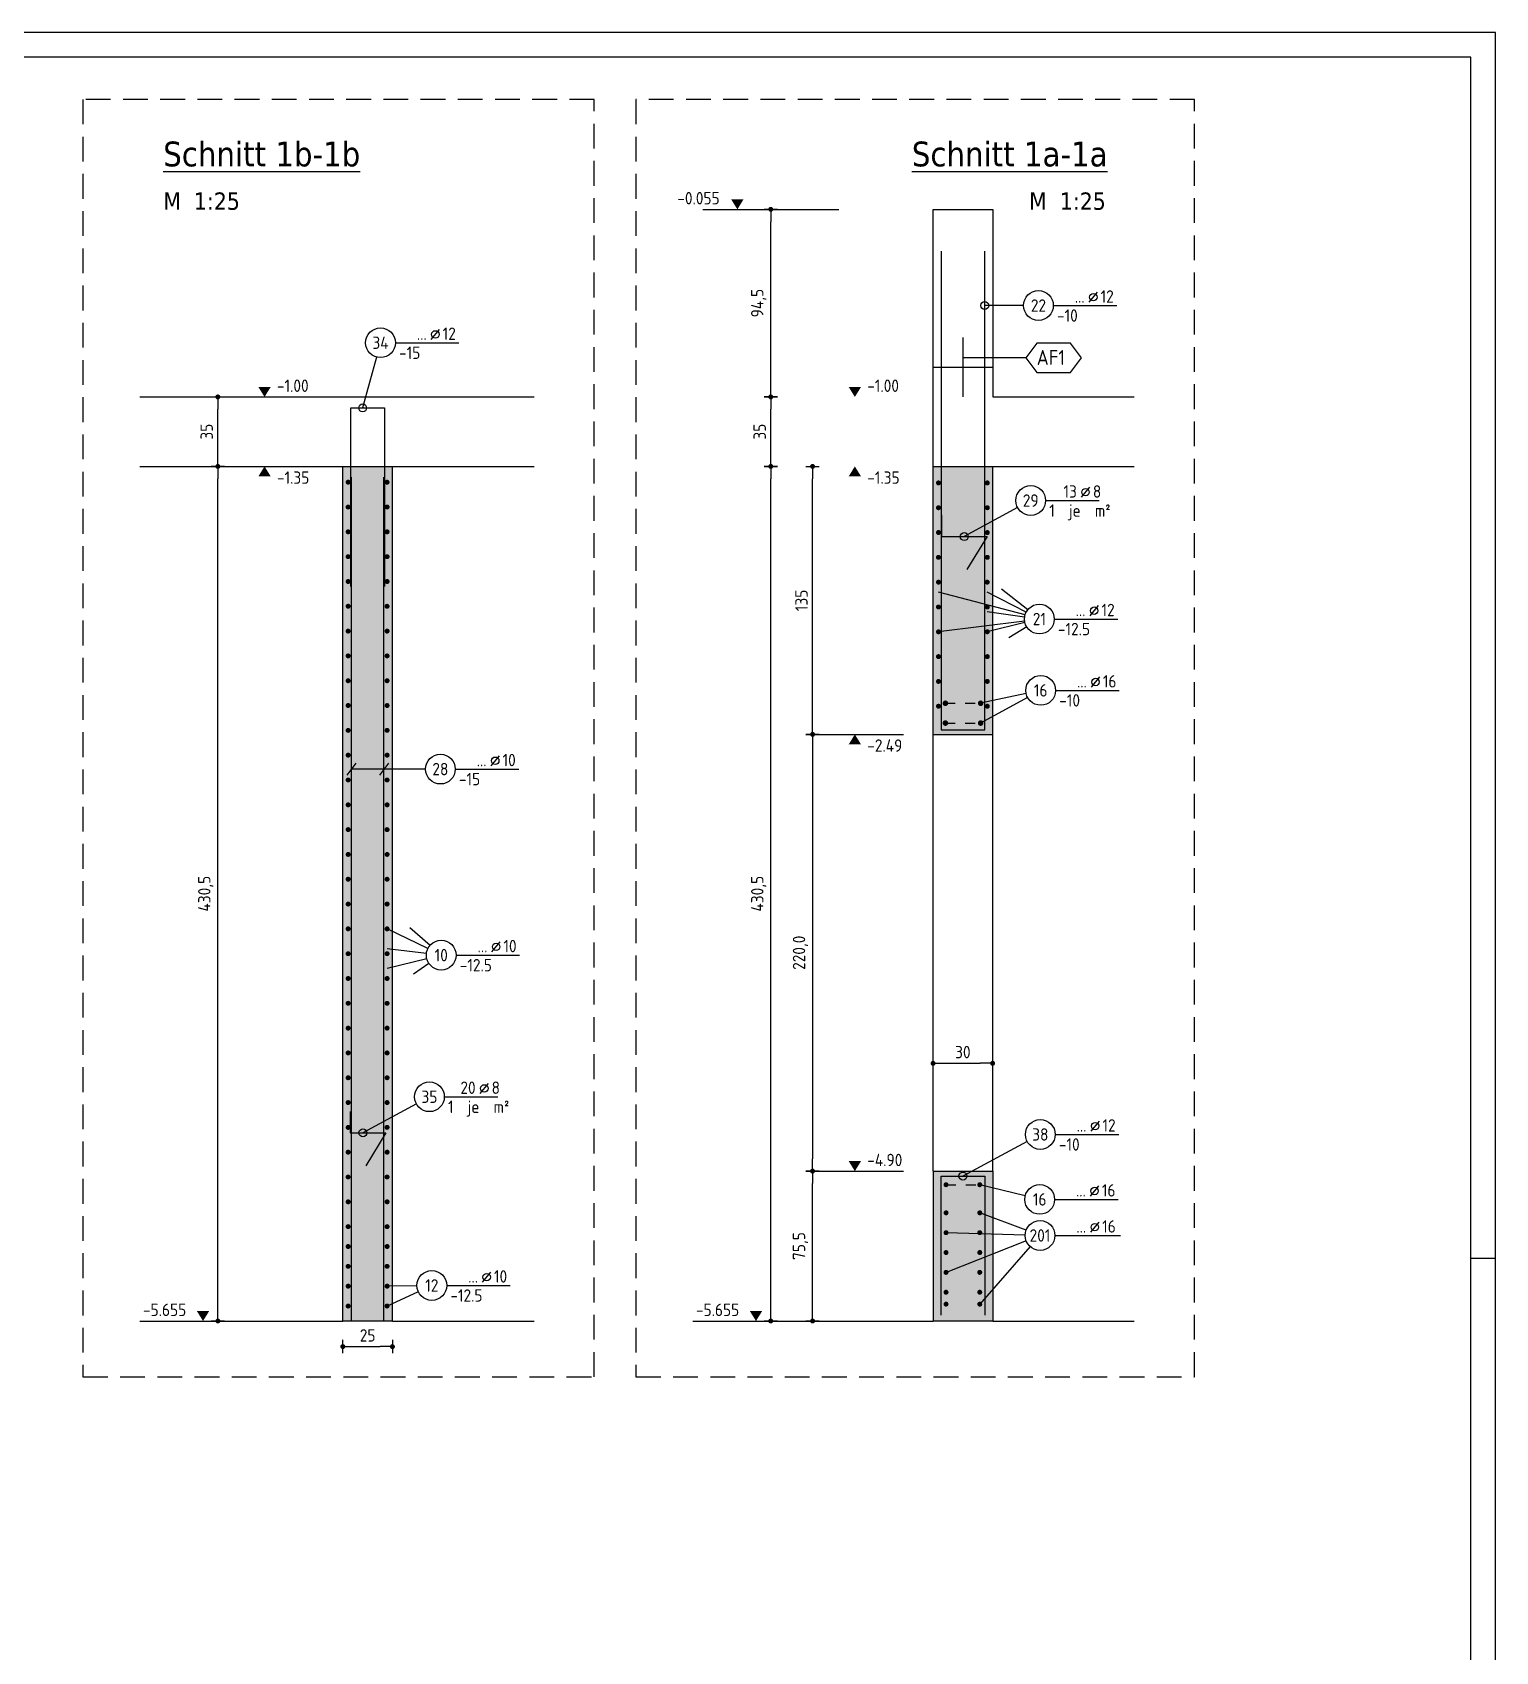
# Model space of a CAD drawing. Extents: x 40 to 149, y 46 to 88.
# Drawn here: x 84.66 to 99.41, y 71.79 to 88.1 of the extents above; entities that cross this region are included whole.
import ezdxf
from ezdxf.enums import TextEntityAlignment as Align

# ---------------------------------------------------------------- set-up
doc = ezdxf.new("R2010")
doc.units = 0
doc.header["$LTSCALE"] = 0.5
for name, pattern in [('AUSGEZOGEN', [1000.01, 1000, 0.01]), ('DASHED', [0.75, 0.5, -0.25]), ('HIDDEN2', [0.187, 0.125, -0.062]), ('STRICHLINIE', [0.75, 0.5, -0.25])]:
    doc.linetypes.add(name, pattern=pattern)
for name, color, linetype in [('AFB', 7, 'Continuous'), ('AFU', 7, 'Continuous'), ('BETON', 7, 'Continuous'), ('DETAIL', 7, 'Continuous'), ('grau_mittel', 7, 'Continuous'), ('HILFE', 7, 'Continuous'), ('koten', 7, 'Continuous'), ('MASSE', 7, 'Continuous'), ('OBJEKT', 7, 'Continuous'), ('RAHMEN', 7, 'Continuous'), ('RND', 7, 'Continuous'), ('TEXT', 7, 'Continuous')]:
    doc.layers.add(name, color=color, linetype=linetype)
doc.styles.add('helv', font='tahoma.ttf')
doc.styles.add('txt', font='isocp.shx')
doc.linetypes.add('AFU_50K', pattern='A,0.15,["/",Standard,S=0.2,R=0,X=-0.01,Y=-0.1],0.07,["/",Standard,S=0.2,R=0,X=-0.01,Y=-0.1],0.15', length=0.37)
doc.linetypes.add('AFU_50M', pattern='A,0.45,["/",Standard,S=0.2,R=0,X=-0.01,Y=-0.1],0.07,["/",Standard,S=0.2,R=0,X=-0.01,Y=-0.1],0.45', length=0.97)
doc.dimstyles.new('DOT_I', dxfattribs={"dimscale": 0.5, "dimtxt": 0.25, "dimasz": 0.25, "dimexe": 0.1, "dimexo": 0.3, "dimgap": 0.1, "dimtad": 1, "dimdec": 3, "dimzin": 3, "dimtxsty": 'txt', "dimblk": 'DOT', "dimblk1": 'DOT', "dimblk2": 'DOT', "dimsah": 1, "dimcen": 0.1, "dimse1": 1, "dimse2": 1, "dimazin": 0, "dimtfac": 1, "dimtdec": 4, "dimtix": 1, "dimtmove": 2, "dimatfit": 3, "dimfxl": 0, "dimtvp": 1, "dimtolj": 1, "dimtzin": 0, "dimarcsym": 0})

# ---------------------------------------------------------------- blocks, each defined once
blk = doc.blocks.new('DOT')
at = {"layer": 'MASSE', "color": 7, "linetype": 'Continuous'}
for p, q in [((0, 0), (-1, 0)), ((0, 0.54), (0, -0.54))]:
    blk.add_line(p, q, dxfattribs=at)
at = {"layer": 'MASSE', "color": 7, "linetype": 'Continuous', "const_width": 0.2}
blk.add_lwpolyline([(-0.1, 0, 1), (0.1, 0, 1)], format="xyb", close=True, dxfattribs=at)
blk = doc.blocks.new('*D28')
at = {"layer": 'DEFPOINTS', "color": 0, "linetype": 'AUSGEZOGEN', "transparency": 16777216}
for p in [(92.52, 76.631), (92.52, 76.631), (92.52, 75.121)]:
    blk.add_point(p, dxfattribs=at)
at = {"layer": 'MASSE', "color": 0, "linetype": 'AUSGEZOGEN', "lineweight": -2, "transparency": 16777216}
blk.add_line((92.52, 75.246), (92.52, 76.506), dxfattribs=at)
at = {"layer": 'MASSE', "color": 0, "linetype": 'AUSGEZOGEN', "lineweight": -2, "transparency": 16777216, "xscale": 0.125, "yscale": 0.125, "zscale": 0.125}
for p, rotation in [((92.52, 76.631), 90), ((92.52, 75.121), 270)]:
    blk.add_blockref('DOT', p, dxfattribs=dict(at, rotation=rotation))
at = {"layer": 'MASSE', "color": 0, "linetype": 'AUSGEZOGEN', "transparency": 16777216, "insert": (92.398, 75.876), "char_height": 0.125, "attachment_point": 5, "rotation": 90, "style": 'txt'}
blk.add_mtext('\\A1;75,5', dxfattribs=at)
blk = doc.blocks.new('*D29')
at = {"layer": 'DEFPOINTS', "color": 0, "linetype": 'AUSGEZOGEN', "transparency": 16777216}
for p in [(92.099, 83.731), (92.099, 83.731), (92.099, 75.121)]:
    blk.add_point(p, dxfattribs=at)
at = {"layer": 'MASSE', "color": 0, "linetype": 'AUSGEZOGEN', "lineweight": -2, "transparency": 16777216}
blk.add_line((92.099, 75.246), (92.099, 83.606), dxfattribs=at)
at = {"layer": 'MASSE', "color": 0, "linetype": 'AUSGEZOGEN', "lineweight": -2, "transparency": 16777216, "xscale": 0.125, "yscale": 0.125, "zscale": 0.125}
for p, rotation in [((92.099, 83.731), 90), ((92.099, 75.121), 270)]:
    blk.add_blockref('DOT', p, dxfattribs=dict(at, rotation=rotation))
at = {"layer": 'MASSE', "color": 0, "linetype": 'AUSGEZOGEN', "transparency": 16777216, "insert": (91.977, 79.426), "char_height": 0.125, "attachment_point": 5, "rotation": 90, "style": 'txt'}
blk.add_mtext('\\A1;430,5', dxfattribs=at)
blk = doc.blocks.new('OKRD_U')
at = {"color": 0, "linetype": 'ByBlock'}
blk.add_solid([(-0.125, -0.202), (0.125, -0.202), (0, 0)], dxfattribs=at)
at = {"color": 0, "linetype": 'ByBlock', "style": 'txt'}
blk.add_attdef('OKRD', (0.25, -0.35), '', height=0.25, dxfattribs=at)
blk = doc.blocks.new('OKRD_O')
at = {"color": 0, "linetype": 'ByBlock'}
blk.add_solid([(-0.125, 0.202), (0.125, 0.202), (0, 0)], dxfattribs=at)
at = {"color": 0, "linetype": 'ByBlock', "style": 'txt'}
blk.add_attdef('OKRD', (0.25, 0.1), '', height=0.25, dxfattribs=at)
blk = doc.blocks.new('*D30')
at = {"layer": 'DEFPOINTS', "color": 0, "linetype": 'AUSGEZOGEN', "transparency": 16777216}
for p in [(92.099, 84.431), (92.099, 84.431), (92.099, 83.731)]:
    blk.add_point(p, dxfattribs=at)
at = {"layer": 'MASSE', "color": 0, "linetype": 'AUSGEZOGEN', "lineweight": -2, "transparency": 16777216}
blk.add_line((92.099, 83.856), (92.099, 84.306), dxfattribs=at)
at = {"layer": 'MASSE', "color": 0, "linetype": 'AUSGEZOGEN', "lineweight": -2, "transparency": 16777216, "xscale": 0.125, "yscale": 0.125, "zscale": 0.125}
for p, rotation in [((92.099, 84.431), 90), ((92.099, 83.731), 270)]:
    blk.add_blockref('DOT', p, dxfattribs=dict(at, rotation=rotation))
at = {"layer": 'MASSE', "color": 0, "linetype": 'AUSGEZOGEN', "transparency": 16777216, "insert": (91.987, 84.081), "char_height": 0.125, "attachment_point": 5, "rotation": 90, "style": 'txt'}
blk.add_mtext('\\A1;35', dxfattribs=at)
blk = doc.blocks.new('*D31')
at = {"layer": 'DEFPOINTS', "color": 0, "linetype": 'AUSGEZOGEN', "transparency": 16777216}
for p in [(92.52, 81.031), (92.52, 76.631), (92.52, 76.631)]:
    blk.add_point(p, dxfattribs=at)
at = {"layer": 'MASSE', "color": 0, "linetype": 'AUSGEZOGEN', "lineweight": -2, "transparency": 16777216}
blk.add_line((92.52, 80.906), (92.52, 76.756), dxfattribs=at)
at = {"layer": 'MASSE', "color": 0, "linetype": 'AUSGEZOGEN', "lineweight": -2, "transparency": 16777216, "xscale": 0.125, "yscale": 0.125, "zscale": 0.125}
for p, rotation in [((92.52, 81.031), 90), ((92.52, 76.631), 270)]:
    blk.add_blockref('DOT', p, dxfattribs=dict(at, rotation=rotation))
at = {"layer": 'MASSE', "color": 0, "linetype": 'AUSGEZOGEN', "transparency": 16777216, "insert": (92.398, 78.831), "char_height": 0.125, "attachment_point": 5, "rotation": 90, "style": 'txt'}
blk.add_mtext('\\A1;220,0', dxfattribs=at)
blk = doc.blocks.new('*D32')
at = {"layer": 'DEFPOINTS', "color": 0, "linetype": 'AUSGEZOGEN', "transparency": 16777216}
for p in [(92.52, 83.731), (92.52, 83.731), (92.52, 81.031)]:
    blk.add_point(p, dxfattribs=at)
at = {"layer": 'MASSE', "color": 0, "linetype": 'AUSGEZOGEN', "lineweight": -2, "transparency": 16777216}
blk.add_line((92.52, 81.156), (92.52, 83.606), dxfattribs=at)
at = {"layer": 'MASSE', "color": 0, "linetype": 'AUSGEZOGEN', "lineweight": -2, "transparency": 16777216, "xscale": 0.125, "yscale": 0.125, "zscale": 0.125}
for p, rotation in [((92.52, 83.731), 90), ((92.52, 81.031), 270)]:
    blk.add_blockref('DOT', p, dxfattribs=dict(at, rotation=rotation))
at = {"layer": 'MASSE', "color": 0, "linetype": 'AUSGEZOGEN', "transparency": 16777216, "insert": (92.408, 82.381), "char_height": 0.125, "attachment_point": 5, "rotation": 90, "style": 'txt'}
blk.add_mtext('\\A1;135', dxfattribs=at)
blk = doc.blocks.new('*D33')
at = {"layer": 'DEFPOINTS', "color": 0, "linetype": 'AUSGEZOGEN', "transparency": 16777216}
for p in [(93.735, 77.717), (94.335, 77.717), (94.335, 77.717)]:
    blk.add_point(p, dxfattribs=at)
at = {"layer": 'MASSE', "color": 0, "linetype": 'AUSGEZOGEN', "lineweight": -2, "transparency": 16777216}
blk.add_line((93.86, 77.717), (94.21, 77.717), dxfattribs=at)
at = {"layer": 'MASSE', "color": 0, "linetype": 'AUSGEZOGEN', "lineweight": -2, "transparency": 16777216, "xscale": 0.125, "yscale": 0.125, "zscale": 0.125, "rotation": 180}
blk.add_blockref('DOT', (93.735, 77.717), dxfattribs=at)
at = {"layer": 'MASSE', "color": 0, "linetype": 'AUSGEZOGEN', "lineweight": -2, "transparency": 16777216, "xscale": 0.125, "yscale": 0.125, "zscale": 0.125}
blk.add_blockref('DOT', (94.335, 77.717), dxfattribs=at)
at = {"layer": 'MASSE', "color": 0, "linetype": 'AUSGEZOGEN', "transparency": 16777216, "insert": (94.035, 77.83), "char_height": 0.125, "attachment_point": 5, "style": 'txt'}
blk.add_mtext('\\A1;30', dxfattribs=at)
blk = doc.blocks.new('RND_LEI')
at = {"layer": 'RND', "color": 7, "linetype": 'Continuous'}
blk.add_line((1.022, 0.066), (1.19, 0.27), dxfattribs=at)
for centre, radius in [((0, 0), 0.3), ((1.106, 0.168), 0.075)]:
    blk.add_circle(centre, radius, dxfattribs=at)
at = {"layer": 'RND', "color": 7, "linetype": 'Continuous', "style": 'txt'}
blk.add_attdef('POSL', text='', height=0.25, dxfattribs=at).set_placement((0, 0), align=Align.MIDDLE)
blk.add_attdef('ANZ', text='', height=0.25, dxfattribs=at).set_placement((0.931, 0.057), align=Align.RIGHT)
for tag, p in [('DUM', (1.253, 0.057)), ('ABSTD', (1.674, 0.057)), ('POSTXT', (0.374, -0.327))]:
    blk.add_attdef(tag, p, '', height=0.25, dxfattribs=at)
blk = doc.blocks.new('*D25')
at = {"layer": 'DEFPOINTS', "color": 0, "linetype": 'AUSGEZOGEN', "transparency": 16777216}
for p in [(86.525, 83.731), (86.525, 83.731), (86.525, 75.121)]:
    blk.add_point(p, dxfattribs=at)
at = {"layer": 'MASSE', "color": 0, "linetype": 'AUSGEZOGEN', "lineweight": -2, "transparency": 16777216}
blk.add_line((86.525, 75.246), (86.525, 83.606), dxfattribs=at)
at = {"layer": 'MASSE', "color": 0, "linetype": 'AUSGEZOGEN', "lineweight": -2, "transparency": 16777216, "xscale": 0.125, "yscale": 0.125, "zscale": 0.125}
for p, rotation in [((86.525, 83.731), 90), ((86.525, 75.121), 270)]:
    blk.add_blockref('DOT', p, dxfattribs=dict(at, rotation=rotation))
at = {"layer": 'MASSE', "color": 0, "linetype": 'AUSGEZOGEN', "transparency": 16777216, "insert": (86.403, 79.426), "char_height": 0.125, "attachment_point": 5, "rotation": 90, "style": 'txt'}
blk.add_mtext('\\A1;430,5', dxfattribs=at)
blk = doc.blocks.new('*D26')
at = {"layer": 'DEFPOINTS', "color": 0, "linetype": 'AUSGEZOGEN', "transparency": 16777216}
for p in [(86.525, 84.431), (86.525, 84.431), (86.525, 83.731)]:
    blk.add_point(p, dxfattribs=at)
at = {"layer": 'MASSE', "color": 0, "linetype": 'AUSGEZOGEN', "lineweight": -2, "transparency": 16777216}
blk.add_line((86.525, 83.856), (86.525, 84.306), dxfattribs=at)
at = {"layer": 'MASSE', "color": 0, "linetype": 'AUSGEZOGEN', "lineweight": -2, "transparency": 16777216, "xscale": 0.125, "yscale": 0.125, "zscale": 0.125}
for p, rotation in [((86.525, 84.431), 90), ((86.525, 83.731), 270)]:
    blk.add_blockref('DOT', p, dxfattribs=dict(at, rotation=rotation))
at = {"layer": 'MASSE', "color": 0, "linetype": 'AUSGEZOGEN', "transparency": 16777216, "insert": (86.413, 84.081), "char_height": 0.125, "attachment_point": 5, "rotation": 90, "style": 'txt'}
blk.add_mtext('\\A1;35', dxfattribs=at)
blk = doc.blocks.new('*D27')
at = {"layer": 'DEFPOINTS', "color": 0, "linetype": 'AUSGEZOGEN', "transparency": 16777216}
for p in [(87.785, 74.863), (88.285, 74.863), (88.285, 74.863)]:
    blk.add_point(p, dxfattribs=at)
at = {"layer": 'MASSE', "color": 0, "linetype": 'AUSGEZOGEN', "lineweight": -2, "transparency": 16777216}
blk.add_line((87.91, 74.863), (88.16, 74.863), dxfattribs=at)
at = {"layer": 'MASSE', "color": 0, "linetype": 'AUSGEZOGEN', "lineweight": -2, "transparency": 16777216, "xscale": 0.125, "yscale": 0.125, "zscale": 0.125, "rotation": 180}
blk.add_blockref('DOT', (87.785, 74.863), dxfattribs=at)
at = {"layer": 'MASSE', "color": 0, "linetype": 'AUSGEZOGEN', "lineweight": -2, "transparency": 16777216, "xscale": 0.125, "yscale": 0.125, "zscale": 0.125}
blk.add_blockref('DOT', (88.285, 74.863), dxfattribs=at)
at = {"layer": 'MASSE', "color": 0, "linetype": 'AUSGEZOGEN', "transparency": 16777216, "insert": (88.035, 74.976), "char_height": 0.125, "attachment_point": 5, "style": 'txt'}
blk.add_mtext('\\A1;25', dxfattribs=at)
blk = doc.blocks.new('*D34')
at = {"layer": 'DEFPOINTS', "color": 0, "linetype": 'AUSGEZOGEN', "transparency": 16777216}
for p in [(92.099, 86.321), (92.099, 86.321), (92.099, 84.431)]:
    blk.add_point(p, dxfattribs=at)
at = {"layer": 'MASSE', "color": 0, "linetype": 'AUSGEZOGEN', "lineweight": -2, "transparency": 16777216}
blk.add_line((92.099, 84.556), (92.099, 86.196), dxfattribs=at)
at = {"layer": 'MASSE', "color": 0, "linetype": 'AUSGEZOGEN', "lineweight": -2, "transparency": 16777216, "xscale": 0.125, "yscale": 0.125, "zscale": 0.125}
for p, rotation in [((92.099, 86.321), 90), ((92.099, 84.431), 270)]:
    blk.add_blockref('DOT', p, dxfattribs=dict(at, rotation=rotation))
at = {"layer": 'MASSE', "color": 0, "linetype": 'AUSGEZOGEN', "transparency": 16777216, "insert": (91.977, 85.376), "char_height": 0.125, "attachment_point": 5, "rotation": 90, "style": 'txt'}
blk.add_mtext('\\A1;94,5', dxfattribs=at)
blk = doc.blocks.new('lei_gre')
at = {"layer": 'RND', "color": 7, "linetype": 'Continuous'}
for p, q in [((-0.09, -0.12), (0.09, 0.12)), ((0, 0.15), (0, -0.15))]:
    blk.add_line(p, q, dxfattribs=at)
blk = doc.blocks.new('DINA0')
at = {"layer": 'RAHMEN'}
for p, q in [((118.9, 84.1), (0, 84.1)), ((118.9, 0), (118.9, 84.1))]:
    blk.add_line(p, q, dxfattribs=at)
at = {"layer": 'RAHMEN', "color": 5}
for p, q in [((118.4, 83.6), (2, 83.6)), ((118.4, 0.5), (118.4, 83.6))]:
    blk.add_line(p, q, dxfattribs=at)
at = {"layer": 'RAHMEN', "color": 7}
blk.add_line((118.4, 59.4), (118.9, 59.4), dxfattribs=at)

msp = doc.modelspace()

# ---------------------------------------------------------------- hatches: boundary and pattern name
at = {"layer": 'grau_mittel'}
for points in [[(87.7849, 75.1209), (88.2849, 75.1209), (88.2849, 83.7309), (87.7849, 83.7309)], [(94.3354, 83.7309), (93.7354, 83.7309), (93.7354, 81.0309), (94.3354, 81.0309)], [(94.3354, 76.6309), (93.7354, 76.6309), (93.7354, 75.1209), (94.3354, 75.1209)]]:
    msp.add_hatch(color=61, dxfattribs=at).paths.add_polyline_path(points)

# ---------------------------------------------------------------- linework, layer by layer
at = {"layer": 'AFB', "color": 1, "linetype": 'AUSGEZOGEN'}
msp.add_line((94.0354, 85.0309), (94.0354, 84.4309), dxfattribs=at)
msp.add_lwpolyline([(94.7797, 84.9729), (94.6713, 84.825), (94.7797, 84.6772), (95.1213, 84.6772), (95.2298, 84.825), (95.1213, 84.9729)], close=True, dxfattribs=at)
at = {"layer": 'AFU', "color": 8, "linetype": 'AFU_50M'}
msp.add_line((93.7354, 84.7309), (94.3354, 84.7309), dxfattribs=at)
at = {"layer": 'AFU', "color": 8, "linetype": 'AFU_50K'}
for p, q in [((87.7849, 83.7309), (88.2849, 83.7309)), ((93.7354, 83.7309), (94.3354, 83.7309)), ((88.2849, 75.1209), (87.7849, 75.1209)), ((94.3354, 75.1209), (93.7354, 75.1209))]:
    msp.add_line(p, q, dxfattribs=at)
at = {"layer": 'BETON', "color": 6, "linetype": 'AUSGEZOGEN'}
for p, q in [((93.7354, 81.0309), (93.7354, 86.3209)), ((93.7354, 86.3209), (94.3354, 86.3209)), ((94.3354, 86.3209), (94.3354, 84.4309)), ((85.7389, 84.4309), (89.7124, 84.4309)), ((94.3354, 84.4309), (95.7628, 84.4309)), ((85.7389, 83.7309), (87.7849, 83.7309)), ((87.7849, 75.1209), (87.7849, 83.7309)), ((88.2849, 75.1209), (88.2849, 83.7309)), ((88.2849, 83.7309), (89.7124, 83.7309)), ((94.3354, 81.0309), (94.3354, 83.7309)), ((94.3354, 83.7309), (95.7628, 83.7309)), ((93.7354, 81.0309), (94.3354, 81.0309)), ((93.7354, 76.6309), (94.3354, 76.6309)), ((93.7354, 76.6309), (93.7354, 75.1209)), ((94.3354, 76.6309), (94.3354, 75.1209)), ((85.7389, 75.1209), (87.7849, 75.1209)), ((88.2849, 75.1209), (89.7124, 75.1209)), ((91.313, 75.1209), (93.7354, 75.1209)), ((94.3354, 75.1209), (95.7628, 75.1209))]:
    msp.add_line(p, q, dxfattribs=at)
at = {"layer": 'DETAIL', "color": 102, "linetype": 'STRICHLINIE'}
for points in [[(85.1656, 87.4278), (85.1656, 74.5584), (90.3194, 74.5584), (90.3194, 87.4278)], [(90.7396, 87.4278), (90.7396, 74.5584), (96.3698, 74.5584), (96.3698, 87.4278)]]:
    msp.add_lwpolyline(points, close=True, dxfattribs=at)
at = {"layer": 'HILFE', "color": 102, "linetype": 'AUSGEZOGEN'}
for p, q in [((91.4128, 86.3209), (92.7836, 86.3209)), ((94.6713, 84.825), (94.0354, 84.825)), ((92.5201, 81.0309), (93.4366, 81.0309)), ((92.5201, 76.6309), (93.4366, 76.6309))]:
    msp.add_line(p, q, dxfattribs=at)
at = {"layer": 'OBJEKT', "color": 7, "linetype": 'AUSGEZOGEN'}
for p, q in [((93.7354, 76.6309), (93.7354, 81.0309)), ((94.3354, 76.6309), (94.3354, 81.0309))]:
    msp.add_line(p, q, dxfattribs=at)
at = {"layer": 'RND', "color": 102, "linetype": 'AUSGEZOGEN'}
for p, q in [((94.6468, 85.3519), (94.2554, 85.3519)), ((88.1252, 84.8322), (87.9849, 84.3198)), ((94.587, 83.3157), (94.0486, 83.0237)), ((94.6622, 82.2359), (93.7891, 82.4647)), ((94.6728, 82.2622), (94.2816, 82.4647)), ((94.6882, 82.2862), (94.4252, 82.4935)), ((94.6574, 82.2135), (94.2816, 82.2647)), ((94.6575, 82.1725), (93.7891, 82.0647)), ((94.6604, 82.1576), (94.2816, 82.0647)), ((94.6783, 82.1146), (94.4995, 82.0045)), ((94.673, 81.4432), (94.2144, 81.3448)), ((94.6879, 81.4029), (94.2144, 81.1448)), ((88.6183, 80.6815), (87.871, 80.6815)), ((88.6419, 78.8725), (88.2312, 79.0717)), ((88.664, 78.9058), (88.4619, 79.0825)), ((88.628, 78.8247), (88.2312, 78.8717)), ((88.6313, 78.7709), (88.2312, 78.6717)), ((88.6532, 78.7223), (88.497, 78.6153)), ((88.5262, 77.3087), (87.9878, 77.0167)), ((94.6837, 76.9295), (94.0354, 76.5809)), ((94.6638, 76.3818), (94.2054, 76.494)), ((94.6723, 76.0355), (94.2054, 76.2109)), ((94.6628, 75.9872), (93.8654, 76.0109)), ((94.6731, 75.928), (93.8654, 75.6109)), ((94.7138, 75.8701), (94.2054, 75.2909)), ((88.532, 75.4767), (88.2312, 75.4717)), ((88.5458, 75.4165), (88.2312, 75.2717))]:
    msp.add_line(p, q, dxfattribs=at)
at = {"layer": 'RND', "color": 7, "linetype": 'AUSGEZOGEN'}
for p, q in [((94.9468, 85.3519), (95.5868, 85.3519)), ((88.3148, 84.9769), (88.9548, 84.9769)), ((94.8688, 83.3873), (95.4088, 83.3873)), ((94.956, 82.1933), (95.596, 82.1933)), ((94.9696, 81.4747), (95.6096, 81.4747)), ((88.9183, 80.6815), (89.5583, 80.6815)), ((88.9269, 78.8071), (89.5669, 78.8071)), ((88.808, 77.3803), (89.348, 77.3803)), ((94.9658, 77.0005), (95.6058, 77.0005)), ((94.9595, 76.3462), (95.5995, 76.3462)), ((94.9627, 75.9828), (95.6227, 75.9828)), ((88.832, 75.4792), (89.472, 75.4792))]:
    msp.add_line(p, q, dxfattribs=at)
at = {"layer": 'RND', "color": 1, "linetype": 'HIDDEN2'}
for p, q in [((93.8589, 81.3448), (94.2144, 81.3448)), ((93.8589, 81.1448), (94.2144, 81.1448))]:
    msp.add_line(p, q, dxfattribs=at)
at = {"layer": 'RND', "color": 7, "linetype": 'HIDDEN2'}
msp.add_line((93.8654, 76.494), (94.2054, 76.494), dxfattribs=at)
at = {"layer": 'RND', "color": 1, "linetype": 'AUSGEZOGEN'}
for points in [[(93.8154, 85.8983), (93.8154, 81.0783), (94.2554, 81.0783), (94.2554, 85.8983)], [(87.8649, 82.5198), (87.8649, 84.3198), (88.2049, 84.3198), (88.2049, 82.5198)], [(87.871, 75.1209), (87.871, 83.6209)], [(88.1989, 75.1209), (88.1989, 83.6209)], [(93.8187, 83.2393), (93.8187, 83.0237), (94.2786, 83.0237), (94.0761, 82.6907)], [(87.8579, 77.2323), (87.8579, 77.0167), (88.2178, 77.0167), (88.0153, 76.6837)], [(93.8154, 75.1809), (93.8154, 76.5809), (94.2554, 76.5809), (94.2554, 75.1809)]]:
    msp.add_lwpolyline(points, dxfattribs=at)
at = {"layer": 'RND', "color": 7, "linetype": 'AUSGEZOGEN'}
for points, const_width in [([(87.8261, 83.5717, 1), (87.8511, 83.5717, 1)], 0.025), ([(88.2437, 83.5717, -1), (88.2187, 83.5717, -1)], 0.025), ([(93.7766, 83.5647, 1), (93.8016, 83.5647, 1)], 0.025), ([(94.2941, 83.5647, -1), (94.2691, 83.5647, -1)], 0.025), ([(87.8261, 83.3217, 1), (87.8511, 83.3217, 1)], 0.025), ([(88.2437, 83.3217, -1), (88.2187, 83.3217, -1)], 0.025), ([(93.7766, 83.3147, 1), (93.8016, 83.3147, 1)], 0.025), ([(94.2941, 83.3147, -1), (94.2691, 83.3147, -1)], 0.025), ([(87.8261, 83.0717, 1), (87.8511, 83.0717, 1)], 0.025), ([(88.2437, 83.0717, -1), (88.2187, 83.0717, -1)], 0.025), ([(93.7766, 83.0647, 1), (93.8016, 83.0647, 1)], 0.025), ([(94.2941, 83.0647, -1), (94.2691, 83.0647, -1)], 0.025), ([(87.8261, 82.8217, 1), (87.8511, 82.8217, 1)], 0.025), ([(88.2437, 82.8217, -1), (88.2187, 82.8217, -1)], 0.025), ([(93.7766, 82.8147, 1), (93.8016, 82.8147, 1)], 0.025), ([(94.2941, 82.8147, -1), (94.2691, 82.8147, -1)], 0.025), ([(87.8261, 82.5717, 1), (87.8511, 82.5717, 1)], 0.025), ([(88.2437, 82.5717, -1), (88.2187, 82.5717, -1)], 0.025), ([(93.7766, 82.5647, 1), (93.8016, 82.5647, 1)], 0.025), ([(94.2941, 82.5647, -1), (94.2691, 82.5647, -1)], 0.025), ([(87.8261, 82.3217, 1), (87.8511, 82.3217, 1)], 0.025), ([(88.2437, 82.3217, -1), (88.2187, 82.3217, -1)], 0.025), ([(93.7766, 82.3147, 1), (93.8016, 82.3147, 1)], 0.025), ([(94.2941, 82.3147, -1), (94.2691, 82.3147, -1)], 0.025), ([(87.8261, 82.0717, 1), (87.8511, 82.0717, 1)], 0.025), ([(88.2437, 82.0717, -1), (88.2187, 82.0717, -1)], 0.025), ([(93.7766, 82.0647, 1), (93.8016, 82.0647, 1)], 0.025), ([(94.2941, 82.0647, -1), (94.2691, 82.0647, -1)], 0.025), ([(87.8261, 81.8217, 1), (87.8511, 81.8217, 1)], 0.025), ([(88.2437, 81.8217, -1), (88.2187, 81.8217, -1)], 0.025), ([(93.7766, 81.8147, 1), (93.8016, 81.8147, 1)], 0.025), ([(94.2941, 81.8147, -1), (94.2691, 81.8147, -1)], 0.025), ([(87.8261, 81.5717, 1), (87.8511, 81.5717, 1)], 0.025), ([(88.2437, 81.5717, -1), (88.2187, 81.5717, -1)], 0.025), ([(93.7766, 81.5647, 1), (93.8016, 81.5647, 1)], 0.025), ([(94.2941, 81.5647, -1), (94.2691, 81.5647, -1)], 0.025), ([(87.8261, 81.3217, 1), (87.8511, 81.3217, 1)], 0.025), ([(88.2437, 81.3217, -1), (88.2187, 81.3217, -1)], 0.025), ([(93.7766, 81.3147, 1), (93.8016, 81.3147, 1)], 0.025), ([(93.8449, 81.3448, 1), (93.8729, 81.3448, 1)], 0.028), ([(94.2004, 81.3448, 1), (94.2284, 81.3448, 1)], 0.028), ([(94.2941, 81.3147, -1), (94.2691, 81.3147, -1)], 0.025), ([(87.8261, 81.0717, 1), (87.8511, 81.0717, 1)], 0.025), ([(88.2437, 81.0717, -1), (88.2187, 81.0717, -1)], 0.025), ([(93.8449, 81.1448, 1), (93.8729, 81.1448, 1)], 0.028), ([(94.2004, 81.1448, 1), (94.2284, 81.1448, 1)], 0.028), ([(87.8261, 80.8217, 1), (87.8511, 80.8217, 1)], 0.025), ([(88.2437, 80.8217, -1), (88.2187, 80.8217, -1)], 0.025), ([(87.8261, 80.5717, 1), (87.8511, 80.5717, 1)], 0.025), ([(88.2437, 80.5717, -1), (88.2187, 80.5717, -1)], 0.025), ([(87.8261, 80.3217, 1), (87.8511, 80.3217, 1)], 0.025), ([(88.2437, 80.3217, -1), (88.2187, 80.3217, -1)], 0.025), ([(87.8261, 80.0717, 1), (87.8511, 80.0717, 1)], 0.025), ([(88.2437, 80.0717, -1), (88.2187, 80.0717, -1)], 0.025), ([(87.8261, 79.8217, 1), (87.8511, 79.8217, 1)], 0.025), ([(88.2437, 79.8217, -1), (88.2187, 79.8217, -1)], 0.025), ([(87.8261, 79.5717, 1), (87.8511, 79.5717, 1)], 0.025), ([(88.2437, 79.5717, -1), (88.2187, 79.5717, -1)], 0.025), ([(87.8261, 79.3217, 1), (87.8511, 79.3217, 1)], 0.025), ([(88.2437, 79.3217, -1), (88.2187, 79.3217, -1)], 0.025), ([(87.8261, 79.0717, 1), (87.8511, 79.0717, 1)], 0.025), ([(88.2437, 79.0717, -1), (88.2187, 79.0717, -1)], 0.025), ([(87.8261, 78.8217, 1), (87.8511, 78.8217, 1)], 0.025), ([(88.2437, 78.8217, -1), (88.2187, 78.8217, -1)], 0.025), ([(87.8261, 78.5717, 1), (87.8511, 78.5717, 1)], 0.025), ([(88.2437, 78.5717, -1), (88.2187, 78.5717, -1)], 0.025), ([(87.8261, 78.3217, 1), (87.8511, 78.3217, 1)], 0.025), ([(88.2437, 78.3217, -1), (88.2187, 78.3217, -1)], 0.025), ([(87.8261, 78.0717, 1), (87.8511, 78.0717, 1)], 0.025), ([(88.2437, 78.0717, -1), (88.2187, 78.0717, -1)], 0.025), ([(87.8261, 77.8217, 1), (87.8511, 77.8217, 1)], 0.025), ([(88.2437, 77.8217, -1), (88.2187, 77.8217, -1)], 0.025), ([(87.8261, 77.5717, 1), (87.8511, 77.5717, 1)], 0.025), ([(88.2437, 77.5717, -1), (88.2187, 77.5717, -1)], 0.025), ([(87.8261, 77.3217, 1), (87.8511, 77.3217, 1)], 0.025), ([(88.2437, 77.3217, -1), (88.2187, 77.3217, -1)], 0.025), ([(87.8261, 77.0717, 1), (87.8511, 77.0717, 1)], 0.025), ([(88.2437, 77.0717, -1), (88.2187, 77.0717, -1)], 0.025), ([(87.8261, 76.8217, 1), (87.8511, 76.8217, 1)], 0.025), ([(88.2437, 76.8217, -1), (88.2187, 76.8217, -1)], 0.025), ([(87.8261, 76.5717, 1), (87.8511, 76.5717, 1)], 0.025), ([(88.2437, 76.5717, -1), (88.2187, 76.5717, -1)], 0.025), ([(93.8529, 76.494, 1), (93.8779, 76.494, 1)], 0.025), ([(94.2179, 76.494, -1), (94.1929, 76.494, -1)], 0.025), ([(87.8261, 76.3217, 1), (87.8511, 76.3217, 1)], 0.025), ([(88.2437, 76.3217, -1), (88.2187, 76.3217, -1)], 0.025), ([(93.8529, 76.2109, 1), (93.8779, 76.2109, 1)], 0.025), ([(94.2179, 76.2109, -1), (94.1929, 76.2109, -1)], 0.025), ([(87.8261, 76.0717, 1), (87.8511, 76.0717, 1)], 0.025), ([(88.2437, 76.0717, -1), (88.2187, 76.0717, -1)], 0.025), ([(93.8529, 76.0109, 1), (93.8779, 76.0109, 1)], 0.025), ([(94.2179, 76.0109, -1), (94.1929, 76.0109, -1)], 0.025), ([(87.8261, 75.8717, 1), (87.8511, 75.8717, 1)], 0.025), ([(88.2437, 75.8717, -1), (88.2187, 75.8717, -1)], 0.025), ([(87.8261, 75.6717, 1), (87.8511, 75.6717, 1)], 0.025), ([(88.2437, 75.6717, -1), (88.2187, 75.6717, -1)], 0.025), ([(93.8529, 75.8109, 1), (93.8779, 75.8109, 1)], 0.025), ([(94.2179, 75.8109, -1), (94.1929, 75.8109, -1)], 0.025), ([(93.8529, 75.6109, 1), (93.8779, 75.6109, 1)], 0.025), ([(94.2179, 75.6109, -1), (94.1929, 75.6109, -1)], 0.025), ([(87.8261, 75.4717, 1), (87.8511, 75.4717, 1)], 0.025), ([(88.2437, 75.4717, -1), (88.2187, 75.4717, -1)], 0.025), ([(93.8529, 75.4109, 1), (93.8779, 75.4109, 1)], 0.025), ([(94.2179, 75.4109, -1), (94.1929, 75.4109, -1)], 0.025), ([(87.8261, 75.2717, 1), (87.8511, 75.2717, 1)], 0.025), ([(88.2437, 75.2717, -1), (88.2187, 75.2717, -1)], 0.025), ([(93.8529, 75.2909, 1), (93.8779, 75.2909, 1)], 0.025), ([(94.2179, 75.2909, -1), (94.1929, 75.2909, -1)], 0.025)]:
    msp.add_lwpolyline(points, format="xyb", close=True, dxfattribs=dict(at, const_width=const_width))
for centre in [(94.2554, 85.3519), (87.9849, 84.3198), (94.0486, 83.0237), (87.9878, 77.0167), (94.0354, 76.5809)]:
    msp.add_circle(centre, 0.04, dxfattribs=at)

# ---------------------------------------------------------------- block references
at = {"layer": 'koten', "color": 7, "linetype": 'DASHED'}
ref = msp.add_blockref('OKRD_O', (91.7619, 86.3209), dxfattribs=dict(at, xscale=-0.5, yscale=0.5, zscale=0.5))
ref.add_attrib('OKRD', '-0.055', (91.1567, 86.3709), dxfattribs={"height": 0.125, "style": 'txt'})
ref = msp.add_blockref('OKRD_O', (86.9958, 84.4309), dxfattribs=dict(at, xscale=0.5, yscale=0.5, zscale=0.5))
ref.add_attrib('OKRD', '-1.00', (87.1208, 84.4809), dxfattribs={"height": 0.125, "style": 'txt'})
ref = msp.add_blockref('OKRD_O', (92.9463, 84.4309), dxfattribs=dict(at, xscale=0.5, yscale=0.5, zscale=0.5))
ref.add_attrib('OKRD', '-1.00', (93.0713, 84.4809), dxfattribs={"height": 0.125, "style": 'txt'})
at = {"layer": 'koten', "color": 7, "linetype": 'AUSGEZOGEN'}
ref = msp.add_blockref('OKRD_U', (86.9958, 83.7309), dxfattribs=dict(at, xscale=0.5, yscale=0.5, zscale=0.5))
ref.add_attrib('OKRD', '-1.35', (87.1208, 83.5559), dxfattribs={"height": 0.125, "style": 'txt'})
ref = msp.add_blockref('OKRD_U', (92.9463, 83.7309), dxfattribs=dict(at, xscale=0.5, yscale=0.5, zscale=0.5))
ref.add_attrib('OKRD', '-1.35', (93.0713, 83.5559), dxfattribs={"height": 0.125, "style": 'txt'})
ref = msp.add_blockref('OKRD_U', (92.9463, 81.0309), dxfattribs=dict(at, xscale=0.5, yscale=0.5, zscale=0.5))
ref.add_attrib('OKRD', '-2.49', (93.0713, 80.8559), dxfattribs={"height": 0.125, "style": 'txt'})
ref = msp.add_blockref('OKRD_O', (92.9463, 76.6309), dxfattribs=dict(at, xscale=0.5, yscale=0.5, zscale=0.5))
ref.add_attrib('OKRD', '-4.90', (93.0713, 76.6809), dxfattribs={"height": 0.125, "style": 'txt'})
at = {"layer": 'koten', "color": 7, "linetype": 'DASHED'}
ref = msp.add_blockref('OKRD_O', (86.3757, 75.1209), dxfattribs=dict(at, xscale=-0.5, yscale=0.5, zscale=0.5))
ref.add_attrib('OKRD', '-5.655', (85.7705, 75.1709), dxfattribs={"height": 0.125, "style": 'txt'})
ref = msp.add_blockref('OKRD_O', (91.9497, 75.1209), dxfattribs=dict(at, xscale=-0.5, yscale=0.5, zscale=0.5))
ref.add_attrib('OKRD', '-5.655', (91.3446, 75.1709), dxfattribs={"height": 0.125, "style": 'txt'})
at = {"layer": 'RAHMEN', "color": 7, "linetype": 'AUSGEZOGEN', "xscale": 0.5, "yscale": 0.5, "zscale": 0.5}
msp.add_blockref('DINA0', (39.9553, 46.0537), dxfattribs=at)
at = {"layer": 'RND', "color": 7, "linetype": 'AUSGEZOGEN', "xscale": 0.5, "yscale": 0.5, "zscale": 0.5}
for p, values in [((94.7968, 85.3519), {'POSL': '22', 'DUM': '12', 'ANZ': '...', 'POSTXT': '-10'}), ((88.1648, 84.9769), {'POSL': '34', 'DUM': '12', 'ANZ': '...', 'POSTXT': '-15'}), ((94.7188, 83.3873), {'POSL': '29', 'DUM': '8', 'ANZ': '13', 'POSTXT': '1  je  m²'}), ((94.806, 82.1933), {'POSL': '21', 'DUM': '12', 'ANZ': '...', 'POSTXT': '-12.5'}), ((94.8196, 81.4747), {'POSL': '16', 'DUM': '16', 'ANZ': '...', 'POSTXT': '-10'}), ((88.7683, 80.6815), {'POSL': '28', 'DUM': '10', 'ANZ': '...', 'POSTXT': '-15'}), ((88.7769, 78.8071), {'POSL': '10', 'DUM': '10', 'ANZ': '...', 'POSTXT': '-12.5'}), ((88.658, 77.3803), {'POSL': '35', 'DUM': '8', 'ANZ': '20', 'POSTXT': '1  je  m²'}), ((94.8158, 77.0005), {'POSL': '38', 'DUM': '12', 'ANZ': '...', 'POSTXT': '-10'}), ((94.8095, 76.3462), {'POSL': '16', 'DUM': '16', 'ANZ': '...'}), ((94.8127, 75.9828), {'POSL': '201', 'DUM': '16', 'ANZ': '...'}), ((88.682, 75.4792), {'POSL': '12', 'DUM': '10', 'ANZ': '...', 'POSTXT': '-12.5'})]:
    msp.add_blockref('RND_LEI', p, dxfattribs=at).add_auto_attribs(values)
at = {"layer": 'RND', "color": 102, "linetype": 'AUSGEZOGEN', "xscale": 0.5, "yscale": 0.5, "zscale": 0.5, "rotation": 180}
for p in [(87.871, 80.6815), (88.1989, 80.6815)]:
    msp.add_blockref('lei_gre', p, dxfattribs=at)

# ---------------------------------------------------------------- texts
at = {"layer": 'AFB', "color": 7, "linetype": 'AUSGEZOGEN', "style": 'txt'}
msp.add_text('AF1', height=0.15, dxfattribs=at).set_placement((94.7794, 84.7533))
at = {"layer": 'TEXT', "color": 6, "linetype": 'AUSGEZOGEN', "style": 'helv'}
for s, p in [('%%USchnitt 1b-1b', (85.9745, 86.7537)), ('%%USchnitt 1a-1a', (93.5206, 86.7537))]:
    msp.add_text(s, height=0.25, dxfattribs=at).set_placement(p)
at = {"layer": 'TEXT', "color": 1, "linetype": 'AUSGEZOGEN', "style": 'helv'}
for p in [(85.9745, 86.3162), (94.7027, 86.3162)]:
    msp.add_text('M  1:25', height=0.175, dxfattribs=at).set_placement(p)

# ---------------------------------------------------------------- dimensions: what is measured, and where the dimension line sits
at = {"layer": 'MASSE', "color": 7, "linetype": 'AUSGEZOGEN'}
for base, p1, p2, override, picture, middle in [((92.0993, 86.3209), (92.0993, 84.4309), (92.0993, 86.3209), {"dimdec": 1, "dimlfac": 50}, '*D34', (91.9774, 85.3759)), ((86.5252, 84.4309), (86.5252, 83.7309), (86.5252, 84.4309), {"dimdec": 0, "dimlfac": 50}, '*D26', (86.4127, 84.0809)), ((92.0993, 84.4309), (92.0993, 83.7309), (92.0993, 84.4309), {"dimdec": 0, "dimlfac": 50}, '*D30', (91.9868, 84.0809)), ((86.5252, 83.7309), (86.5252, 75.1209), (86.5252, 83.7309), {"dimdec": 1, "dimlfac": 50}, '*D25', (86.4033, 79.4259)), ((92.0993, 83.7309), (92.0993, 75.1209), (92.0993, 83.7309), {"dimdec": 1, "dimlfac": 50}, '*D29', (91.9774, 79.4259)), ((92.5201, 83.7309), (92.5201, 81.0309), (92.5201, 83.7309), {"dimdec": 0, "dimlfac": 50}, '*D32', (92.4076, 82.3809)), ((92.5201, 76.6309), (92.5201, 81.0309), (92.5201, 76.6309), {"dimdec": 1, "dimlfac": 50}, '*D31', (92.3982, 78.8309)), ((92.5201, 76.6309), (92.5201, 75.1209), (92.5201, 76.6309), {"dimdec": 1, "dimlfac": 50}, '*D28', (92.3982, 75.8759))]:
    dim = msp.add_linear_dim(base=base, p1=p1, p2=p2, angle=90, dimstyle='DOT_I', override=override, dxfattribs=at)
    dim.commit()
    dim.dimension.update_dxf_attribs({"geometry": picture, "text_midpoint": middle})
for base, p1, p2, picture, middle in [((94.3354, 77.7174), (93.7354, 77.7174), (94.3354, 77.7174), '*D33', (94.0354, 77.8299)), ((88.2849, 74.8634), (87.7849, 74.8634), (88.2849, 74.8634), '*D27', (88.0349, 74.9759))]:
    dim = msp.add_linear_dim(base=base, p1=p1, p2=p2, dimstyle='DOT_I', override={"dimdec": 0, "dimlfac": 50}, dxfattribs=at)
    dim.commit()
    dim.dimension.update_dxf_attribs({"geometry": picture, "text_midpoint": middle})

doc.saveas('drawing.dxf')
